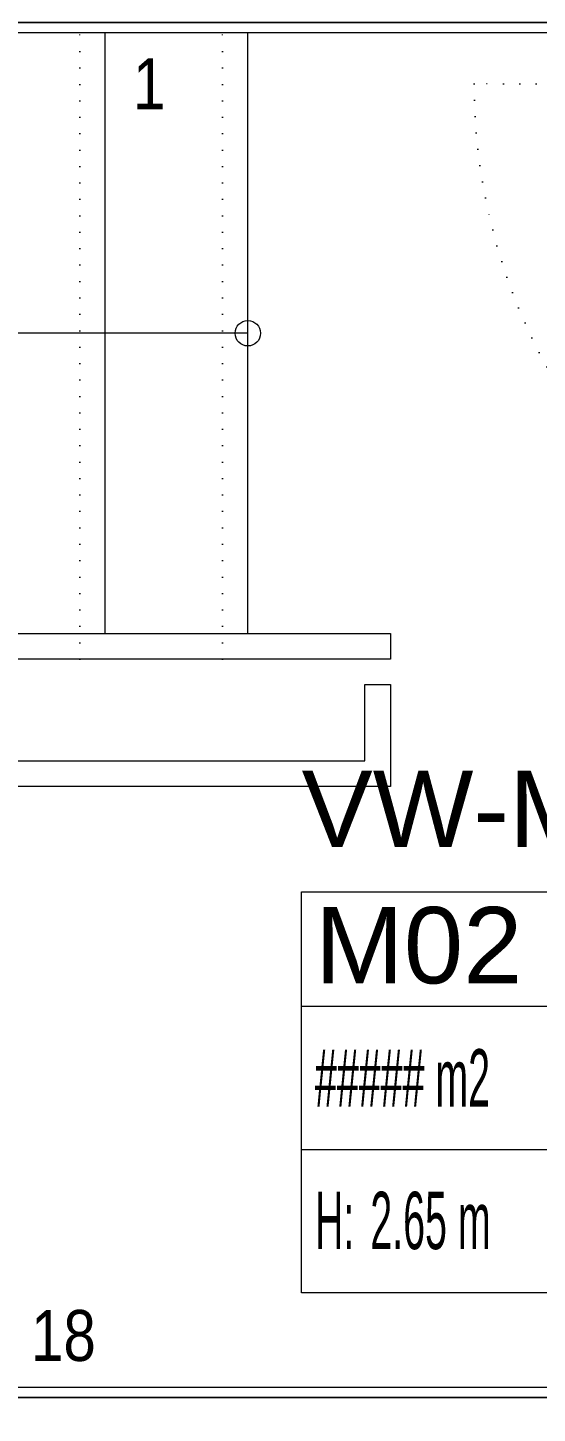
# Model space of a CAD drawing. Extents: x -1073 to 35213, y -1180 to 6950.
# Drawn here: x 10174.3 to 10274.4, y 3579.4 to 3851.5 of the extents above; entities that cross this region are included whole.
import ezdxf
from ezdxf.enums import TextEntityAlignment as Align

# ---------------------------------------------------------------- set-up
doc = ezdxf.new("R2010")
doc.units = 0
doc.header["$LTSCALE"] = 25
doc.linetypes.add('DOT2', pattern=[0.125, 0, -0.125])
doc.layers.get('0').update_dxf_attribs({"color": 9, "lineweight": 9})
for name, color, linetype, lineweight in [('01', 9, 'Continuous', 9), ('07', 9, 'Continuous', 9), ('14', 9, 'Continuous', 9), ('19', 9, 'Continuous', 9), ('19D', 9, 'DOT2', 9), ('21', 9, 'Continuous', 9), ('21_MAHAL', 9, 'Continuous', 9)]:
    doc.layers.add(name, color=color, linetype=linetype, lineweight=lineweight)
doc.styles.add('Arial', font='arial.ttf', dxfattribs={"height": 2.5})
doc.styles.add('MuuM_TEXT-STANDART', font='ARIALN.TTF')

# ---------------------------------------------------------------- blocks, each defined once
blk = doc.blocks.new('*U543')
blk.add_lwpolyline([(0, 0), (0, 504)])
blk.add_circle((0, 0), 5)
blk = doc.blocks.new('merd.1.mekanik')
at = {"layer": '19', "linetype": 'Continuous'}
for points in [[(9467.97, 502.5), (9467.97, 620.5)], [(9495.97, 502.5), (9495.97, 620.5)], [(9324.71, 497.5), (9243.97, 497.5), (9243.97, 477.5), (9243.97, 477.5), (9518.97, 477.5), (9518.97, 492.5), (9523.97, 492.5), (9523.97, 472.5), (9518.97, 472.5), (9238.97, 472.5), (9238.97, 472.5), (9238.97, 502.5), (9322.38, 502.5)]]:
    blk.add_lwpolyline(points, dxfattribs=at)
at = {"layer": '19'}
blk.add_lwpolyline([(9327.97, 502.5), (9523.97, 502.5), (9523.97, 502.5), (9523.97, 497.5), (9523.97, 497.5), (9330.3, 497.5)], dxfattribs=at)
at = {"layer": '19D'}
for points in [[(9462.97, 497.5), (9462.97, 620.5)], [(9490.97, 497.5), (9490.97, 620.5)]]:
    blk.add_lwpolyline(points, dxfattribs=at)
at = {"layer": '19', "xscale": 0.5, "yscale": 0.5, "zscale": 0.5, "rotation": 90}
blk.add_blockref('*U543', (9495.97, 561.5), dxfattribs=at)
at = {"layer": '21', "style": 'MuuM_TEXT-STANDART'}
for s, p in [('1', (9479.78, 615.5)), ('18', (9466.11, 369.67))]:
    blk.add_text(s, height=10, dxfattribs=at).set_placement(p, align=Align.TOP_RIGHT)
blk = doc.blocks.new('p-yng-01')
at = {"linetype": 'DOT2'}
blk.add_line((2, -5.39), (2, -120.81), dxfattribs=at)
blk.add_arc((2, -5.39), 115.41, 269.9997, 0.8132, dxfattribs=at)
blk = doc.blocks.new('0_roomno2')
blk.add_lwpolyline([(19.375, -10.5), (0, -10.5), (0, 0), (19.375, 0)], close=True)
for points in [[(0, -3), (19.375, -3)], [(0, -6.75), (8.125, -6.75)]]:
    blk.add_lwpolyline(points)
at = {"style": 'MuuM_TEXT-STANDART', "width": 0.6}
blk.add_text('H:', height=1.5, dxfattribs=at).set_placement((0.35, -8.608), align=Align.MIDDLE_LEFT)
at = {"style": 'Arial'}
blk.add_attdef('ODANO', (0, 1.17), '', height=2, dxfattribs=at)
blk.add_attdef('MEKANADI', text='', height=2, dxfattribs=at).set_placement((0.35, -3), align=Align.BOTTOM_LEFT)
at = {"style": 'MuuM_TEXT-STANDART', "width": 0.6}
for tag, p in [('YER01', (10, -4.5)), ('TAVAN01', (13.75, -4.5)), ('DUVAR01', (17.5, -4.5)), ('YER02', (10, -6.75)), ('TAVAN02', (13.75, -6.75)), ('DUVAR02', (17.5, -6.75)), ('YER03', (10, -9)), ('TAVAN03', (13.75, -9)), ('DUVAR03', (17.5, -9))]:
    blk.add_attdef(tag, text='', height=1.5, dxfattribs=at).set_placement(p, align=Align.MIDDLE_CENTER)
for tag, p in [('M2', (0.35, -4.875)), ('TEMIZTAVANYUKSEKLIGI', (1.8, -8.608))]:
    blk.add_attdef(tag, text='', height=1.5, dxfattribs=at).set_placement(p, align=Align.MIDDLE_LEFT)

msp = doc.modelspace()

# ---------------------------------------------------------------- linework, layer by layer
at = {"layer": '01'}
for points in [[(10395.84, 3852.5), (9845.84, 3852.5), (9845.84, 3582.5), (10395.84, 3582.5), (10395.84, 3542.5), (9795.84, 3542.5), (9795.84, 3892.5), (10395.84, 3892.5)], [(10395.84, 3892.5), (9795.84, 3892.5), (9795.84, 3542.5), (10395.84, 3542.5), (10395.84, 3582.5), (9845.84, 3582.5), (9845.84, 3852.5), (10395.84, 3852.5)]]:
    msp.add_lwpolyline(points, close=True, dxfattribs=at)
at = {"layer": '14'}
msp.add_lwpolyline([(10378.84, 3850.5), (9847.84, 3850.5), (9847.84, 3584.5), (10378.84, 3584.5)], dxfattribs=at)

# ---------------------------------------------------------------- block references
msp.add_blockref('merd.1.mekanik', (721.61, 3230))
at = {"layer": '07', "rotation": 270}
msp.add_blockref('p-yng-01', (10382.84, 3842.5), dxfattribs=at)
at = {"layer": '21_MAHAL'}
ref = msp.add_blockref('0_roomno2', (10228.14, 3681.82), dxfattribs=dict(at, xscale=7.5, yscale=7.5, zscale=7.5))
ref.add_attrib('ODANO', 'VW-M1-01', (10228.14, 3690.6), dxfattribs={"layer": '0', "height": 15, "style": 'Arial'})
ref.add_attrib('MEKANADI', 'M02 Y. MERD.', dxfattribs={"layer": '0', "height": 15, "style": 'Arial'}).set_placement((10230.77, 3659.32), align=Align.BOTTOM_LEFT)
ref.add_attrib('M2', '##### m2', dxfattribs={"layer": '0', "height": 11.25, "style": 'MuuM_TEXT-STANDART', "width": 0.6}).set_placement((10230.77, 3645.26), align=Align.MIDDLE_LEFT)
ref.add_attrib('TEMIZTAVANYUKSEKLIGI', '2.65 m', dxfattribs={"layer": '0', "height": 11.25, "style": 'MuuM_TEXT-STANDART', "width": 0.6}).set_placement((10241.64, 3617.26), align=Align.MIDDLE_LEFT)

doc.saveas('drawing.dxf')
